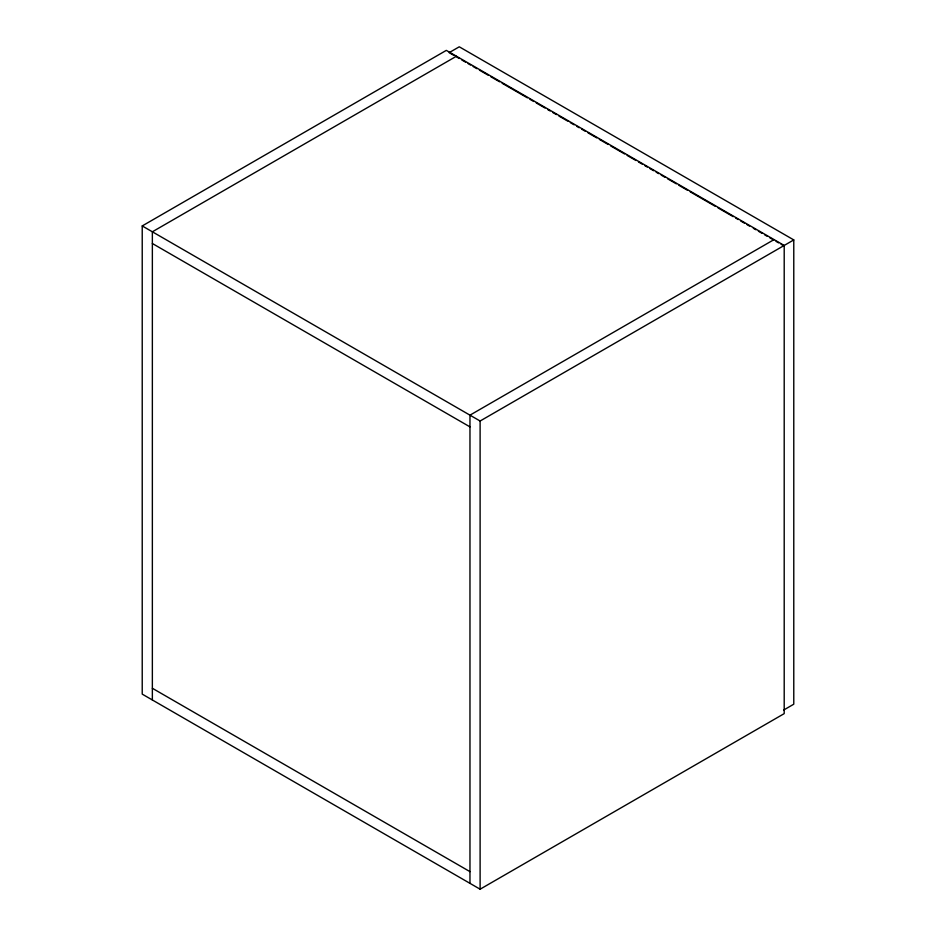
<?xml version="1.0" encoding="UTF-8"?>
<svg xmlns="http://www.w3.org/2000/svg" width="936" height="936" viewBox="0 0 936 936"><rect width="100%" height="100%" fill="white"/><g stroke="black" fill="none" stroke-linecap="round" stroke-linejoin="round"><path stroke-width="1.4" d="M142.225 225.939L446.32 50.38L784.204 245.454L784.204 713.63L480.11 889.2L142.225 694.126L142.225 225.939L480.11 421.013L793.775 239.92L793.775 704.2L783.643 710.061M456.452 56.23L152.357 231.8L152.357 699.976M774.06 239.593L469.966 415.163L469.966 883.35M793.775 239.92L459.272 46.8L449.14 52.65L454.182 55.563M456.709 57.026L459.237 58.477M461.752 59.939L465.543 62.127M468.07 63.59L470.597 65.04M473.113 66.503L476.904 68.691M479.431 70.141L488.264 75.243M490.792 76.705L499.625 81.806M502.152 83.257L527.401 97.835M529.916 99.298L533.707 101.474M536.234 102.937L545.068 108.038M547.595 109.5L550.122 110.951M552.638 112.414L556.429 114.602M558.956 116.052L567.789 121.153M570.316 122.616L574.096 124.804M576.623 126.255L579.15 127.717M581.677 129.168L585.456 131.356M587.983 132.818L596.817 137.92M599.344 139.37L608.178 144.472M610.705 145.934L624.593 153.949M627.12 155.411L635.953 160.512M638.481 161.963L642.26 164.151M644.787 165.614L647.314 167.064M649.841 168.527L653.62 170.715M656.148 172.166L658.675 173.628M661.202 175.09L664.981 177.267M667.508 178.729L676.342 183.83M678.869 185.293L687.703 190.394M690.23 191.845L715.478 206.423M717.994 207.874L733.145 216.625M735.673 218.076L738.2 219.539M740.715 221.001L744.506 223.189M747.033 224.64L749.56 226.102M753.34 228.29L755.867 229.741M758.394 231.204L762.173 233.392M764.7 234.842L767.227 236.305M769.755 237.756L773.534 239.944M776.061 241.406L778.588 242.857M781.115 244.319L783.643 245.77M152.357 243.5L469.966 426.875M152.357 688.276L469.966 871.638M480.11 421.013L480.11 889.2"/></g></svg>
